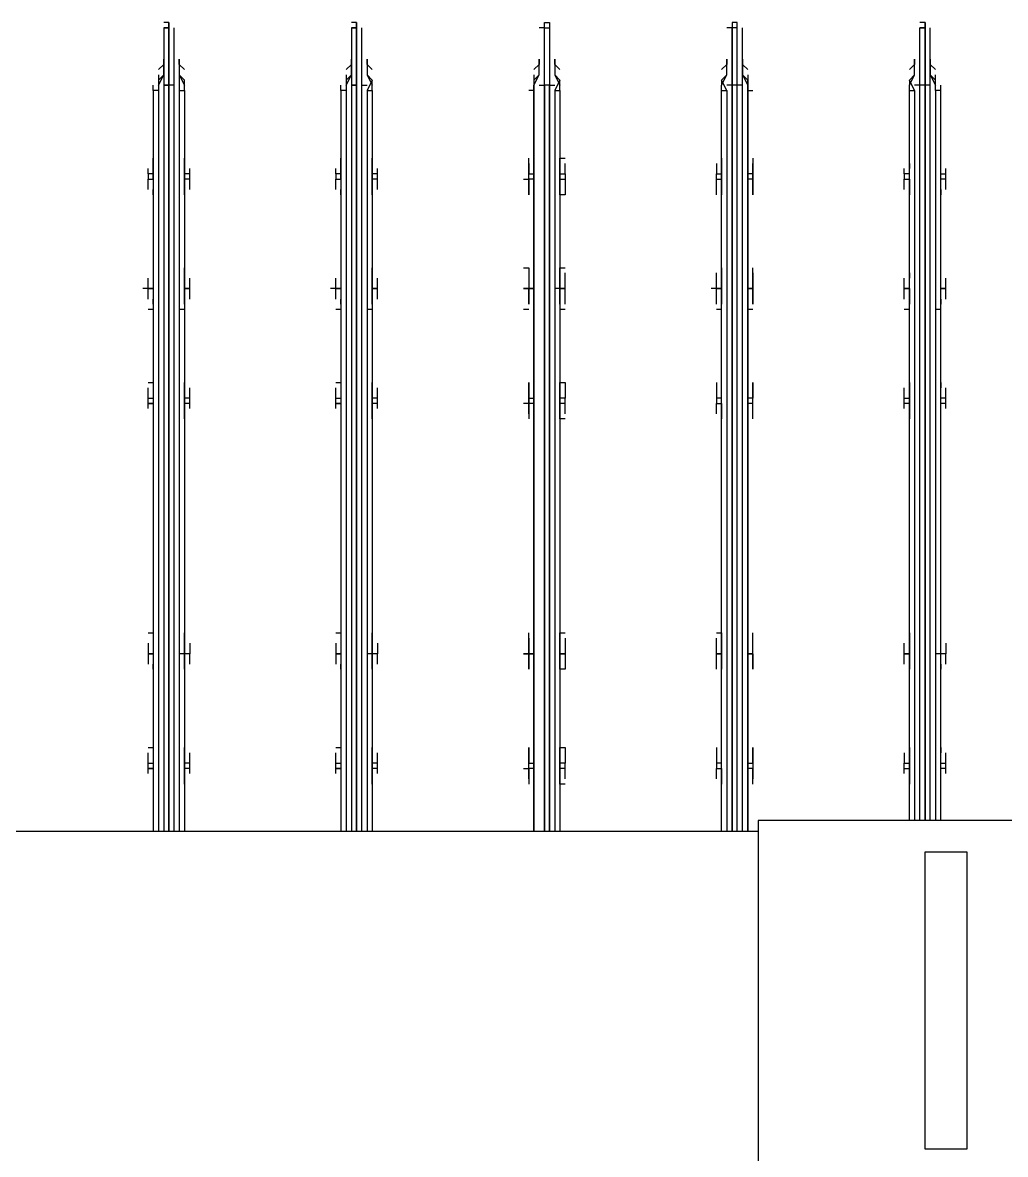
# Model space of a CAD drawing. Header units: metres. Extents: x 530339 to 530792, y 2674594 to 2674869.
# Drawn here: x 530605.948 to 530606.2086, y 2674722.0635 to 2674722.3636 of the extents above; entities that cross this region are included whole.
import ezdxf

# ---------------------------------------------------------------- set-up
doc = ezdxf.new("R2010")
doc.units = ezdxf.units.M
doc.layers.add('IDT', color=7, linetype='Continuous')

# ---------------------------------------------------------------- blocks, each defined once
blk = doc.blocks.new('IDT')
at = {"layer": 'IDT', "color": 0, "lineweight": 25}
for p, q in [((14.44023, 14.51099), (14.44023, 14.60781)), ((14.38491, 14.51929), (14.38491, 14.59813)), ((14.38491, 14.59813), (14.39597, 14.59813)), ((14.39597, 14.59813), (14.39597, 14.51929)), ((14.39597, 14.51929), (14.38491, 14.51929)), ((15.02116, 14.51376), (14.44023, 14.51376)), ((14.443, 14.31735), (14.443, 14.51376)), ((14.443, 14.51376), (14.443, 14.31735)), ((14.44438, 14.51376), (14.44438, 14.31597)), ((14.44577, 14.51376), (14.44577, 14.31597)), ((14.44715, 14.31597), (14.44715, 14.51376)), ((14.44715, 14.51376), (14.44715, 14.31597)), ((14.44853, 14.31735), (14.44853, 14.51376)), ((14.44992, 14.51376), (14.44992, 14.31735)), ((14.49279, 14.31735), (14.49279, 14.51376)), ((14.49418, 14.31735), (14.49418, 14.51376)), ((14.49556, 14.31597), (14.49556, 14.51376)), ((14.49556, 14.51376), (14.49556, 14.31597)), ((14.49694, 14.31597), (14.49694, 14.51376)), ((14.49694, 14.51376), (14.49694, 14.31597)), ((14.49971, 14.31735), (14.49971, 14.51376)), ((14.49971, 14.51376), (14.49971, 14.31735)), ((14.54259, 14.31735), (14.54259, 14.51376)), ((14.54397, 14.31735), (14.54397, 14.51376)), ((14.54535, 14.51376), (14.54535, 14.31597)), ((14.54674, 14.51376), (14.54674, 14.31597)), ((14.54674, 14.31597), (14.54674, 14.51376)), ((14.54812, 14.31597), (14.54812, 14.51376)), ((14.5495, 14.31735), (14.5495, 14.51376)), ((14.55089, 14.31735), (14.55089, 14.51376)), ((14.59238, 14.31735), (14.59238, 14.51376)), ((14.59376, 14.31735), (14.59376, 14.51376)), ((14.59515, 14.51376), (14.59515, 14.31597)), ((14.59653, 14.31597), (14.59653, 14.51376)), ((14.59653, 14.51376), (14.59653, 14.31597)), ((14.59791, 14.31597), (14.59791, 14.51376)), ((14.5993, 14.31735), (14.5993, 14.51376)), ((14.60068, 14.31735), (14.60068, 14.51376)), ((14.34065, 14.51099), (14.44023, 14.51099)), ((14.39182, 14.51099), (14.39182, 14.31735)), ((14.39321, 14.31735), (14.39321, 14.51099)), ((14.39459, 14.51099), (14.39459, 14.31597)), ((14.39597, 14.51099), (14.39597, 14.31597)), ((14.39597, 14.31597), (14.39597, 14.51099)), ((14.39736, 14.51099), (14.39736, 14.31597)), ((14.39874, 14.31735), (14.39874, 14.51099)), ((14.40012, 14.51099), (14.40012, 14.31735)), ((14.39182, 14.50131), (14.39182, 14.49716)), ((14.40012, 14.49716), (14.40012, 14.50131)), ((14.44162, 14.50131), (14.44162, 14.49716)), ((14.44992, 14.49716), (14.44992, 14.50131)), ((14.49141, 14.50131), (14.49279, 14.50131)), ((14.49279, 14.50131), (14.49279, 14.49716)), ((14.50109, 14.49716), (14.50109, 14.50131)), ((14.54259, 14.50131), (14.54259, 14.49578)), ((14.55089, 14.49716), (14.55089, 14.50131)), ((14.59238, 14.50131), (14.59238, 14.49578)), ((14.60068, 14.49716), (14.60068, 14.50131)), ((14.39044, 14.49855), (14.39044, 14.49716)), ((14.39044, 14.49716), (14.39182, 14.49716)), ((14.39044, 14.49716), (14.39044, 14.49578)), ((14.39182, 14.49993), (14.39182, 14.49855)), ((14.39182, 14.49716), (14.39182, 14.49163)), ((14.40012, 14.49855), (14.40012, 14.49993)), ((14.40012, 14.49578), (14.40012, 14.49716)), ((14.40151, 14.49716), (14.40012, 14.49716)), ((14.40151, 14.49855), (14.40151, 14.49716)), ((14.40151, 14.49716), (14.40151, 14.49578)), ((14.44162, 14.49855), (14.44162, 14.49993)), ((14.44162, 14.49716), (14.44162, 14.49855)), ((14.44162, 14.49716), (14.443, 14.49716)), ((14.44162, 14.49301), (14.44162, 14.49716)), ((14.44162, 14.49578), (14.44162, 14.49716)), ((14.4513, 14.49716), (14.44992, 14.49716)), ((14.4513, 14.49716), (14.44992, 14.49716)), ((14.44992, 14.49716), (14.44992, 14.49578)), ((14.4513, 14.49993), (14.4513, 14.49855)), ((14.4513, 14.49855), (14.4513, 14.49716)), ((14.4513, 14.49578), (14.4513, 14.49716)), ((14.49141, 14.49993), (14.49141, 14.49855)), ((14.49141, 14.49855), (14.49141, 14.49716)), ((14.49141, 14.49716), (14.49279, 14.49716)), ((14.49141, 14.49716), (14.49141, 14.49578)), ((14.49279, 14.49716), (14.49279, 14.49163)), ((14.49971, 14.49716), (14.50109, 14.49716)), ((14.50109, 14.49993), (14.50109, 14.49855)), ((14.50109, 14.49855), (14.50109, 14.49716)), ((14.50109, 14.49716), (14.50109, 14.49578)), ((14.50248, 14.49716), (14.50109, 14.49716)), ((14.50109, 14.49716), (14.50109, 14.49578)), ((14.5412, 14.49855), (14.5412, 14.49716)), ((14.5412, 14.49716), (14.54259, 14.49716)), ((14.5412, 14.49716), (14.5412, 14.49578)), ((14.54259, 14.49993), (14.54259, 14.49855)), ((14.55089, 14.49855), (14.55089, 14.49993)), ((14.55227, 14.49716), (14.55089, 14.49716)), ((14.55089, 14.49578), (14.55089, 14.49716)), ((14.55089, 14.49716), (14.55227, 14.49716)), ((14.55227, 14.49855), (14.55227, 14.49716)), ((14.55227, 14.49716), (14.55227, 14.49578)), ((14.591, 14.49855), (14.591, 14.49716)), ((14.591, 14.49716), (14.59238, 14.49716)), ((14.591, 14.49716), (14.591, 14.49578)), ((14.59238, 14.49993), (14.59238, 14.49855)), ((14.60068, 14.49855), (14.60068, 14.49993)), ((14.60206, 14.49716), (14.60068, 14.49716)), ((14.60068, 14.49578), (14.60068, 14.49716)), ((14.60068, 14.49716), (14.60206, 14.49716)), ((14.60206, 14.49855), (14.60206, 14.49716)), ((14.60206, 14.49716), (14.60206, 14.49578)), ((14.39182, 14.49578), (14.39044, 14.49578)), ((14.39044, 14.49578), (14.39044, 14.49301)), ((14.40012, 14.49163), (14.40012, 14.49578)), ((14.40151, 14.49578), (14.40012, 14.49578)), ((14.40151, 14.49301), (14.40151, 14.49578)), ((14.443, 14.49578), (14.44162, 14.49578)), ((14.44162, 14.49578), (14.44162, 14.49163)), ((14.44992, 14.49578), (14.4513, 14.49578)), ((14.44992, 14.49578), (14.44992, 14.49163)), ((14.4513, 14.49301), (14.4513, 14.49578)), ((14.49141, 14.49301), (14.49141, 14.49578)), ((14.49141, 14.49578), (14.49279, 14.49578)), ((14.50109, 14.49578), (14.49971, 14.49578)), ((14.50109, 14.49578), (14.50109, 14.49163)), ((14.50109, 14.49301), (14.50109, 14.49578)), ((14.5412, 14.49578), (14.54259, 14.49578)), ((14.5412, 14.49578), (14.5412, 14.49301)), ((14.54259, 14.49578), (14.54259, 14.49163)), ((14.55089, 14.49163), (14.55089, 14.49578)), ((14.55227, 14.49578), (14.55089, 14.49578)), ((14.55227, 14.49578), (14.55227, 14.49301)), ((14.591, 14.49578), (14.59238, 14.49578)), ((14.591, 14.49578), (14.591, 14.49301)), ((14.59238, 14.49578), (14.59238, 14.49163)), ((14.60068, 14.49163), (14.60068, 14.49578)), ((14.60206, 14.49578), (14.60068, 14.49578)), ((14.60206, 14.49578), (14.60206, 14.49301)), ((14.39182, 14.49163), (14.39182, 14.49301)), ((14.40012, 14.49301), (14.40012, 14.49163)), ((14.44162, 14.49163), (14.44162, 14.49301)), ((14.4513, 14.49163), (14.4513, 14.49301)), ((14.49141, 14.49163), (14.49141, 14.49301)), ((14.49279, 14.49163), (14.49141, 14.49163)), ((14.50109, 14.49163), (14.50109, 14.49301)), ((14.54259, 14.49163), (14.54259, 14.49301)), ((14.55089, 14.49163), (14.55089, 14.49301)), ((14.55227, 14.49163), (14.55089, 14.49163)), ((14.59238, 14.49163), (14.59238, 14.49301)), ((14.60068, 14.49163), (14.60068, 14.49301)), ((14.60206, 14.49163), (14.60068, 14.49163)), ((14.39182, 14.4695), (14.39182, 14.47088)), ((14.39182, 14.47088), (14.39182, 14.46673)), ((14.40012, 14.46673), (14.40012, 14.47088)), ((14.40012, 14.47088), (14.40012, 14.4695)), ((14.44162, 14.4695), (14.44162, 14.47088)), ((14.44162, 14.47088), (14.44162, 14.46673)), ((14.44992, 14.46673), (14.44992, 14.47088)), ((14.4513, 14.47088), (14.4513, 14.4695)), ((14.49141, 14.4695), (14.49141, 14.47088)), ((14.49141, 14.47088), (14.49279, 14.47088)), ((14.49279, 14.47088), (14.49279, 14.46673)), ((14.50109, 14.46673), (14.50109, 14.47088)), ((14.50109, 14.47088), (14.50109, 14.4695)), ((14.54259, 14.4695), (14.54259, 14.47088)), ((14.54259, 14.47088), (14.54259, 14.46673)), ((14.55089, 14.46673), (14.55089, 14.47088)), ((14.55089, 14.47088), (14.55089, 14.4695)), ((14.59238, 14.4695), (14.59238, 14.47088)), ((14.59238, 14.47088), (14.59238, 14.46673)), ((14.60068, 14.46673), (14.60068, 14.47088)), ((14.60068, 14.47088), (14.60068, 14.4695)), ((14.39044, 14.4695), (14.39044, 14.46673)), ((14.40151, 14.4695), (14.40151, 14.46673)), ((14.44162, 14.46673), (14.44162, 14.4695)), ((14.4513, 14.4695), (14.4513, 14.46673)), ((14.49141, 14.46673), (14.49141, 14.4695)), ((14.50109, 14.4695), (14.50109, 14.46673)), ((14.5412, 14.4695), (14.5412, 14.46673)), ((14.55227, 14.46673), (14.55227, 14.4695)), ((14.591, 14.4695), (14.591, 14.46673)), ((14.60206, 14.46673), (14.60206, 14.4695)), ((14.39044, 14.46673), (14.39182, 14.46673)), ((14.39044, 14.46397), (14.39044, 14.46673)), ((14.39044, 14.46673), (14.39182, 14.46673)), ((14.39182, 14.46673), (14.39321, 14.46673)), ((14.39182, 14.46673), (14.39182, 14.4612)), ((14.39182, 14.46397), (14.39182, 14.46258)), ((14.40012, 14.4612), (14.40012, 14.46673)), ((14.40012, 14.46673), (14.40151, 14.46673)), ((14.40151, 14.46673), (14.40012, 14.46673)), ((14.40012, 14.46673), (14.40151, 14.46673)), ((14.40151, 14.46673), (14.40012, 14.46673)), ((14.40012, 14.46258), (14.40012, 14.46397)), ((14.40151, 14.46673), (14.40151, 14.46397)), ((14.443, 14.46673), (14.44162, 14.46673)), ((14.44162, 14.46673), (14.443, 14.46673)), ((14.443, 14.46673), (14.44162, 14.46673)), ((14.44162, 14.46673), (14.44162, 14.4612)), ((14.44162, 14.46673), (14.44162, 14.46397)), ((14.44162, 14.46397), (14.44162, 14.46258)), ((14.44992, 14.4612), (14.44992, 14.46673)), ((14.4513, 14.46673), (14.44992, 14.46673)), ((14.44992, 14.46673), (14.4513, 14.46673)), ((14.44992, 14.46673), (14.4513, 14.46673)), ((14.4513, 14.46673), (14.44992, 14.46673)), ((14.4513, 14.46673), (14.4513, 14.46397)), ((14.4513, 14.46397), (14.4513, 14.46258)), ((14.49141, 14.46397), (14.49141, 14.46673)), ((14.49141, 14.46673), (14.49279, 14.46673)), ((14.49279, 14.46673), (14.49141, 14.46673)), ((14.49141, 14.46258), (14.49141, 14.46397)), ((14.49279, 14.46673), (14.49279, 14.4612)), ((14.50109, 14.46673), (14.49971, 14.46673)), ((14.49971, 14.46673), (14.50109, 14.46673)), ((14.50109, 14.46397), (14.50109, 14.46673)), ((14.50109, 14.46673), (14.50248, 14.46673)), ((14.50248, 14.46673), (14.50109, 14.46673)), ((14.50109, 14.46673), (14.50109, 14.4612)), ((14.50109, 14.46258), (14.50109, 14.46397)), ((14.5412, 14.46673), (14.54259, 14.46673)), ((14.5412, 14.46397), (14.5412, 14.46673)), ((14.5412, 14.46673), (14.54259, 14.46673)), ((14.54259, 14.46673), (14.54259, 14.4612)), ((14.54259, 14.46673), (14.54397, 14.46673)), ((14.54259, 14.46397), (14.54259, 14.46258)), ((14.55227, 14.46673), (14.55089, 14.46673)), ((14.55089, 14.46673), (14.55227, 14.46673)), ((14.55227, 14.46673), (14.55089, 14.46673)), ((14.55089, 14.4612), (14.55089, 14.46673)), ((14.55089, 14.46673), (14.55227, 14.46673)), ((14.55089, 14.46258), (14.55089, 14.46397)), ((14.55227, 14.46397), (14.55227, 14.46673)), ((14.591, 14.46673), (14.59238, 14.46673)), ((14.591, 14.46397), (14.591, 14.46673)), ((14.591, 14.46673), (14.59238, 14.46673)), ((14.59238, 14.46673), (14.59238, 14.4612)), ((14.59238, 14.46673), (14.59376, 14.46673)), ((14.59238, 14.46397), (14.59238, 14.46258)), ((14.60206, 14.46673), (14.60068, 14.46673)), ((14.60068, 14.46673), (14.60206, 14.46673)), ((14.60206, 14.46673), (14.60068, 14.46673)), ((14.60068, 14.4612), (14.60068, 14.46673)), ((14.60068, 14.46673), (14.60206, 14.46673)), ((14.60068, 14.46258), (14.60068, 14.46397)), ((14.60206, 14.46397), (14.60206, 14.46673)), ((14.4513, 14.4612), (14.44992, 14.4612)), ((14.49279, 14.4612), (14.49141, 14.4612)), ((14.55227, 14.4612), (14.55089, 14.4612)), ((14.60206, 14.4612), (14.60068, 14.4612)), ((14.39182, 14.40449), (14.39182, 14.40034)), ((14.40012, 14.40034), (14.40012, 14.40449)), ((14.44162, 14.40449), (14.44162, 14.40034)), ((14.44992, 14.40034), (14.44992, 14.40449)), ((14.49141, 14.40449), (14.49279, 14.40449)), ((14.49279, 14.40449), (14.49279, 14.40034)), ((14.50109, 14.40034), (14.50109, 14.40449)), ((14.54259, 14.40449), (14.54259, 14.40034)), ((14.55089, 14.40034), (14.55089, 14.40449)), ((14.59238, 14.40449), (14.59238, 14.40034)), ((14.60068, 14.40034), (14.60068, 14.40449)), ((14.39044, 14.40172), (14.39044, 14.40034)), ((14.39182, 14.40311), (14.39182, 14.40172)), ((14.40012, 14.40172), (14.40012, 14.40311)), ((14.40151, 14.40172), (14.40151, 14.40034)), ((14.44162, 14.40311), (14.44162, 14.40172)), ((14.44162, 14.40172), (14.44162, 14.39896)), ((14.4513, 14.40311), (14.4513, 14.40172)), ((14.4513, 14.40172), (14.4513, 14.40034)), ((14.49141, 14.40311), (14.49141, 14.40172)), ((14.49141, 14.40172), (14.49141, 14.40034)), ((14.50109, 14.40311), (14.50109, 14.40172)), ((14.50109, 14.40172), (14.50109, 14.40034)), ((14.5412, 14.40172), (14.5412, 14.40034)), ((14.54259, 14.40311), (14.54259, 14.40172)), ((14.55089, 14.40172), (14.55089, 14.40311)), ((14.55227, 14.40172), (14.55227, 14.40034)), ((14.591, 14.40172), (14.591, 14.40034)), ((14.59238, 14.40311), (14.59238, 14.40172)), ((14.60068, 14.40172), (14.60068, 14.40311)), ((14.60206, 14.40172), (14.60206, 14.40034)), ((14.39044, 14.40034), (14.39182, 14.40034)), ((14.39044, 14.40034), (14.39044, 14.39896)), ((14.39044, 14.39896), (14.39182, 14.39896)), ((14.39044, 14.39896), (14.39044, 14.39619)), ((14.39182, 14.40034), (14.39182, 14.39481)), ((14.40012, 14.39896), (14.40012, 14.40034)), ((14.40012, 14.40034), (14.40151, 14.40034)), ((14.40012, 14.39481), (14.40012, 14.39896)), ((14.40151, 14.39896), (14.40012, 14.39896)), ((14.40151, 14.40034), (14.40151, 14.39896)), ((14.40151, 14.39896), (14.40151, 14.39619)), ((14.44162, 14.40034), (14.443, 14.40034)), ((14.44162, 14.40034), (14.44162, 14.39896)), ((14.44162, 14.39896), (14.443, 14.39896)), ((14.44162, 14.39896), (14.44162, 14.39481)), ((14.44162, 14.39619), (14.44162, 14.39896)), ((14.4513, 14.40034), (14.44992, 14.40034)), ((14.4513, 14.40034), (14.44992, 14.40034)), ((14.44992, 14.40034), (14.44992, 14.39481)), ((14.44992, 14.39896), (14.4513, 14.39896)), ((14.4513, 14.39896), (14.4513, 14.40034)), ((14.4513, 14.39619), (14.4513, 14.39896)), ((14.49141, 14.40034), (14.49279, 14.40034)), ((14.49141, 14.40034), (14.49141, 14.39896)), ((14.49141, 14.39619), (14.49141, 14.39896)), ((14.49141, 14.39896), (14.49279, 14.39896)), ((14.49279, 14.40034), (14.49279, 14.39896)), ((14.49279, 14.39896), (14.49279, 14.39481)), ((14.49971, 14.40034), (14.50109, 14.40034)), ((14.50109, 14.39896), (14.49971, 14.39896)), ((14.50109, 14.40034), (14.50109, 14.39896)), ((14.50109, 14.39896), (14.50109, 14.40034)), ((14.50109, 14.40034), (14.50248, 14.40034)), ((14.50109, 14.39896), (14.50109, 14.39481)), ((14.50109, 14.39619), (14.50109, 14.39896)), ((14.5412, 14.40034), (14.54259, 14.40034)), ((14.5412, 14.40034), (14.5412, 14.39896)), ((14.5412, 14.39896), (14.54259, 14.39896)), ((14.5412, 14.39896), (14.5412, 14.39619)), ((14.54259, 14.40034), (14.54259, 14.39481)), ((14.55227, 14.40034), (14.55089, 14.40034)), ((14.55089, 14.39896), (14.55089, 14.40034)), ((14.55089, 14.40034), (14.55227, 14.40034)), ((14.55089, 14.39481), (14.55089, 14.39896)), ((14.55227, 14.39896), (14.55089, 14.39896)), ((14.55227, 14.40034), (14.55227, 14.39896)), ((14.55227, 14.39896), (14.55227, 14.39619)), ((14.591, 14.40034), (14.59238, 14.40034)), ((14.591, 14.40034), (14.591, 14.39896)), ((14.591, 14.39896), (14.59238, 14.39896)), ((14.591, 14.39896), (14.591, 14.39619)), ((14.59238, 14.40034), (14.59238, 14.39481)), ((14.60206, 14.40034), (14.60068, 14.40034)), ((14.60068, 14.39896), (14.60068, 14.40034)), ((14.60068, 14.40034), (14.60206, 14.40034)), ((14.60068, 14.39481), (14.60068, 14.39896)), ((14.60206, 14.39896), (14.60068, 14.39896)), ((14.60206, 14.40034), (14.60206, 14.39896)), ((14.60206, 14.39896), (14.60206, 14.39619)), ((14.39182, 14.39481), (14.39182, 14.39619)), ((14.40012, 14.39619), (14.40012, 14.39481)), ((14.44162, 14.39481), (14.44162, 14.39619)), ((14.4513, 14.39481), (14.4513, 14.39619)), ((14.49141, 14.39481), (14.49141, 14.39619)), ((14.50109, 14.39481), (14.50109, 14.39619)), ((14.54259, 14.39481), (14.54259, 14.39619)), ((14.55089, 14.39481), (14.55089, 14.39619)), ((14.59238, 14.39481), (14.59238, 14.39619)), ((14.60068, 14.39481), (14.60068, 14.39619)), ((14.49279, 14.39481), (14.49141, 14.39481)), ((14.55227, 14.39481), (14.55089, 14.39481)), ((14.60206, 14.39481), (14.60068, 14.39481)), ((14.39182, 14.37544), (14.39321, 14.37544)), ((14.39182, 14.37268), (14.39182, 14.37406)), ((14.39182, 14.37406), (14.39182, 14.36991)), ((14.40012, 14.37544), (14.40151, 14.37544)), ((14.40012, 14.36991), (14.40012, 14.37406)), ((14.40012, 14.37406), (14.40012, 14.37268)), ((14.44162, 14.37544), (14.443, 14.37544)), ((14.44162, 14.37268), (14.44162, 14.37406)), ((14.44162, 14.37406), (14.44162, 14.36991)), ((14.44992, 14.37544), (14.4513, 14.37544)), ((14.44992, 14.36991), (14.44992, 14.37406)), ((14.4513, 14.37406), (14.4513, 14.37268)), ((14.49141, 14.37544), (14.49279, 14.37544)), ((14.49141, 14.37406), (14.49141, 14.37268)), ((14.49279, 14.37406), (14.49279, 14.36991)), ((14.50109, 14.37544), (14.50248, 14.37544)), ((14.50109, 14.36991), (14.50109, 14.37406)), ((14.50109, 14.37406), (14.50109, 14.37268)), ((14.54259, 14.37544), (14.54397, 14.37544)), ((14.54259, 14.37268), (14.54259, 14.37406)), ((14.54259, 14.37406), (14.54259, 14.36991)), ((14.55089, 14.37544), (14.55227, 14.37544)), ((14.55089, 14.36991), (14.55089, 14.37406)), ((14.55089, 14.37406), (14.55089, 14.37268)), ((14.59238, 14.37544), (14.59376, 14.37544)), ((14.59238, 14.37268), (14.59238, 14.37406)), ((14.59238, 14.37406), (14.59238, 14.36991)), ((14.60068, 14.37544), (14.60206, 14.37544)), ((14.60068, 14.36991), (14.60068, 14.37406)), ((14.60068, 14.37406), (14.60068, 14.37268)), ((14.39044, 14.37268), (14.39044, 14.36991)), ((14.40151, 14.37268), (14.40151, 14.36991)), ((14.44162, 14.36991), (14.44162, 14.37268)), ((14.4513, 14.37268), (14.4513, 14.36991)), ((14.49141, 14.37268), (14.49141, 14.36991)), ((14.50109, 14.37268), (14.50109, 14.36991)), ((14.5412, 14.37268), (14.5412, 14.36991)), ((14.55227, 14.37268), (14.55227, 14.36991)), ((14.591, 14.37268), (14.591, 14.36991)), ((14.60206, 14.37268), (14.60206, 14.36991)), ((14.39044, 14.36991), (14.39182, 14.36991)), ((14.39182, 14.36991), (14.39044, 14.36991)), ((14.39044, 14.36991), (14.39044, 14.36715)), ((14.39044, 14.36991), (14.39182, 14.36991)), ((14.39182, 14.36991), (14.39182, 14.36438)), ((14.40151, 14.36991), (14.40012, 14.36991)), ((14.40012, 14.36991), (14.40012, 14.36438)), ((14.40012, 14.36991), (14.40151, 14.36991)), ((14.40151, 14.36991), (14.40012, 14.36991)), ((14.40151, 14.36991), (14.40151, 14.36715)), ((14.44162, 14.36715), (14.44162, 14.36991)), ((14.44162, 14.36991), (14.443, 14.36991)), ((14.443, 14.36991), (14.44162, 14.36991)), ((14.44162, 14.36991), (14.44162, 14.36438)), ((14.443, 14.36991), (14.44162, 14.36991)), ((14.44162, 14.36991), (14.443, 14.36991)), ((14.44992, 14.36438), (14.44992, 14.36991)), ((14.44992, 14.36991), (14.4513, 14.36991)), ((14.4513, 14.36991), (14.44992, 14.36991)), ((14.4513, 14.36991), (14.44992, 14.36991)), ((14.44992, 14.36991), (14.4513, 14.36991)), ((14.4513, 14.36991), (14.4513, 14.36715)), ((14.4513, 14.36991), (14.45268, 14.36991)), ((14.49141, 14.36991), (14.49279, 14.36991)), ((14.49141, 14.36991), (14.49279, 14.36991)), ((14.49279, 14.36991), (14.49141, 14.36991)), ((14.49141, 14.36991), (14.49141, 14.36715)), ((14.49279, 14.36991), (14.49279, 14.36438)), ((14.49279, 14.36991), (14.49418, 14.36991)), ((14.50109, 14.36991), (14.49971, 14.36991)), ((14.49971, 14.36991), (14.50109, 14.36991)), ((14.50109, 14.36438), (14.50109, 14.36991)), ((14.50109, 14.36991), (14.50248, 14.36991)), ((14.50248, 14.36991), (14.50109, 14.36991)), ((14.50109, 14.36991), (14.50248, 14.36991)), ((14.50109, 14.36715), (14.50109, 14.36991)), ((14.5412, 14.36991), (14.54259, 14.36991)), ((14.54259, 14.36991), (14.5412, 14.36991)), ((14.5412, 14.36991), (14.5412, 14.36715)), ((14.54259, 14.36991), (14.54259, 14.36438)), ((14.55089, 14.36438), (14.55089, 14.36991)), ((14.55089, 14.36991), (14.55227, 14.36991)), ((14.55227, 14.36991), (14.55089, 14.36991)), ((14.55227, 14.36991), (14.55089, 14.36991)), ((14.55089, 14.36991), (14.55227, 14.36991)), ((14.55227, 14.36991), (14.55227, 14.36715)), ((14.55227, 14.36991), (14.55365, 14.36991)), ((14.591, 14.36991), (14.59238, 14.36991)), ((14.59238, 14.36991), (14.591, 14.36991)), ((14.591, 14.36991), (14.591, 14.36715)), ((14.59238, 14.36991), (14.59238, 14.36438)), ((14.60068, 14.36438), (14.60068, 14.36991)), ((14.60068, 14.36991), (14.60206, 14.36991)), ((14.60206, 14.36991), (14.60068, 14.36991)), ((14.60206, 14.36991), (14.60068, 14.36991)), ((14.60068, 14.36991), (14.60206, 14.36991)), ((14.60206, 14.36991), (14.60206, 14.36715)), ((14.60206, 14.36991), (14.60344, 14.36991)), ((14.39182, 14.36715), (14.39182, 14.36576)), ((14.40012, 14.36576), (14.40012, 14.36715)), ((14.44162, 14.36576), (14.44162, 14.36715)), ((14.4513, 14.36715), (14.4513, 14.36576)), ((14.49141, 14.36715), (14.49141, 14.36576)), ((14.50109, 14.36576), (14.50109, 14.36715)), ((14.54259, 14.36715), (14.54259, 14.36576)), ((14.55089, 14.36576), (14.55089, 14.36715)), ((14.59238, 14.36715), (14.59238, 14.36576)), ((14.60068, 14.36576), (14.60068, 14.36715)), ((14.49279, 14.36438), (14.49141, 14.36438)), ((14.50248, 14.36438), (14.50109, 14.36438)), ((14.39182, 14.34363), (14.39182, 14.34502)), ((14.39182, 14.34502), (14.39182, 14.34087)), ((14.40012, 14.34087), (14.40012, 14.34502)), ((14.40012, 14.34502), (14.40012, 14.34363)), ((14.44162, 14.34363), (14.44162, 14.34502)), ((14.44162, 14.34502), (14.44162, 14.34087)), ((14.44992, 14.34087), (14.44992, 14.34502)), ((14.4513, 14.34502), (14.4513, 14.34363)), ((14.49141, 14.34363), (14.49141, 14.34502)), ((14.49141, 14.34502), (14.49279, 14.34502)), ((14.49279, 14.34502), (14.49279, 14.34087)), ((14.50109, 14.34087), (14.50109, 14.34502)), ((14.50109, 14.34502), (14.50109, 14.34363)), ((14.54259, 14.34363), (14.54259, 14.34502)), ((14.54259, 14.34502), (14.54259, 14.33948)), ((14.55089, 14.34087), (14.55089, 14.34502)), ((14.55089, 14.34502), (14.55089, 14.34363)), ((14.59238, 14.34363), (14.59238, 14.34502)), ((14.59238, 14.34502), (14.59238, 14.33948)), ((14.60068, 14.34087), (14.60068, 14.34502)), ((14.60068, 14.34502), (14.60068, 14.34363)), ((14.39044, 14.34363), (14.39044, 14.34087)), ((14.39044, 14.34087), (14.39182, 14.34087)), ((14.39044, 14.34087), (14.39044, 14.33948)), ((14.39182, 14.34087), (14.39182, 14.33948)), ((14.40151, 14.34087), (14.40012, 14.34087)), ((14.40151, 14.34087), (14.40012, 14.34087)), ((14.40012, 14.34087), (14.40012, 14.33948)), ((14.40151, 14.34363), (14.40151, 14.34087)), ((14.40151, 14.33948), (14.40151, 14.34087)), ((14.44162, 14.33948), (14.44162, 14.34363)), ((14.44162, 14.34087), (14.443, 14.34087)), ((14.44162, 14.34087), (14.44162, 14.33948)), ((14.44992, 14.33948), (14.44992, 14.34087)), ((14.4513, 14.34087), (14.44992, 14.34087)), ((14.4513, 14.34363), (14.4513, 14.34087)), ((14.4513, 14.34087), (14.4513, 14.33948)), ((14.49141, 14.34087), (14.49141, 14.34363)), ((14.49279, 14.34087), (14.49141, 14.34087)), ((14.49141, 14.33948), (14.49141, 14.34087)), ((14.49279, 14.34087), (14.49279, 14.33533)), ((14.49971, 14.34087), (14.50109, 14.34087)), ((14.50109, 14.34363), (14.50109, 14.34087)), ((14.50109, 14.34087), (14.50109, 14.33948)), ((14.50248, 14.34087), (14.50109, 14.34087)), ((14.50109, 14.34087), (14.50109, 14.33948)), ((14.5412, 14.34363), (14.5412, 14.34087)), ((14.5412, 14.34087), (14.54259, 14.34087)), ((14.5412, 14.34087), (14.5412, 14.33948)), ((14.55227, 14.34087), (14.55089, 14.34087)), ((14.55227, 14.34087), (14.55089, 14.34087)), ((14.55089, 14.34087), (14.55089, 14.33533)), ((14.55227, 14.34363), (14.55227, 14.34087)), ((14.55227, 14.33948), (14.55227, 14.34087)), ((14.591, 14.34363), (14.591, 14.34087)), ((14.591, 14.34087), (14.59238, 14.34087)), ((14.591, 14.34087), (14.591, 14.33948)), ((14.60206, 14.34087), (14.60068, 14.34087)), ((14.60206, 14.34087), (14.60068, 14.34087)), ((14.60068, 14.34087), (14.60068, 14.33533)), ((14.60206, 14.34363), (14.60206, 14.34087)), ((14.60206, 14.33948), (14.60206, 14.34087)), ((14.39182, 14.33948), (14.39044, 14.33948)), ((14.39044, 14.33948), (14.39044, 14.3381)), ((14.39182, 14.33948), (14.39182, 14.33533)), ((14.39182, 14.3381), (14.39182, 14.33672)), ((14.40012, 14.33948), (14.40151, 14.33948)), ((14.40012, 14.33948), (14.40012, 14.33533)), ((14.40012, 14.33672), (14.40012, 14.3381)), ((14.40151, 14.33948), (14.40151, 14.3381)), ((14.44162, 14.33533), (14.44162, 14.33948)), ((14.44162, 14.33948), (14.443, 14.33948)), ((14.44162, 14.33948), (14.44162, 14.3381)), ((14.44162, 14.3381), (14.44162, 14.33672)), ((14.44992, 14.33533), (14.44992, 14.33948)), ((14.4513, 14.33948), (14.44992, 14.33948)), ((14.4513, 14.3381), (14.4513, 14.33948)), ((14.4513, 14.33672), (14.4513, 14.3381)), ((14.49141, 14.33948), (14.49141, 14.3381)), ((14.49279, 14.33948), (14.49141, 14.33948)), ((14.49141, 14.3381), (14.49141, 14.33672)), ((14.50109, 14.33948), (14.49971, 14.33948)), ((14.50109, 14.33948), (14.50109, 14.33533)), ((14.50109, 14.3381), (14.50109, 14.33948)), ((14.50109, 14.33672), (14.50109, 14.3381)), ((14.5412, 14.33948), (14.54259, 14.33948)), ((14.5412, 14.33948), (14.5412, 14.3381)), ((14.54259, 14.33948), (14.54259, 14.33533)), ((14.54259, 14.3381), (14.54259, 14.33672)), ((14.55089, 14.33948), (14.55227, 14.33948)), ((14.55089, 14.33672), (14.55089, 14.3381)), ((14.55227, 14.33948), (14.55227, 14.3381)), ((14.591, 14.33948), (14.59238, 14.33948)), ((14.591, 14.33948), (14.591, 14.3381)), ((14.59238, 14.33948), (14.59238, 14.33533)), ((14.59238, 14.3381), (14.59238, 14.33672)), ((14.60068, 14.33948), (14.60206, 14.33948)), ((14.60068, 14.33672), (14.60068, 14.3381)), ((14.60206, 14.33948), (14.60206, 14.3381)), ((14.49279, 14.33533), (14.49141, 14.33533)), ((14.39182, 14.31735), (14.39321, 14.31735)), ((14.39182, 14.31735), (14.39182, 14.31597)), ((14.39321, 14.31735), (14.39321, 14.3132)), ((14.40012, 14.31735), (14.39874, 14.31735)), ((14.39874, 14.31735), (14.40012, 14.31459)), ((14.40012, 14.31735), (14.40012, 14.31597)), ((14.443, 14.31735), (14.44162, 14.31735)), ((14.443, 14.3132), (14.443, 14.31735)), ((14.443, 14.31735), (14.443, 14.31597)), ((14.44992, 14.31735), (14.44853, 14.31735)), ((14.44853, 14.31735), (14.44992, 14.31459)), ((14.44992, 14.31735), (14.44992, 14.31597)), ((14.49279, 14.31459), (14.49418, 14.31735)), ((14.49418, 14.31735), (14.49279, 14.31735)), ((14.49279, 14.31735), (14.49279, 14.31597)), ((14.49971, 14.31735), (14.50109, 14.31735)), ((14.49971, 14.3132), (14.49971, 14.31735)), ((14.49971, 14.31735), (14.49971, 14.31597)), ((14.54259, 14.31459), (14.54397, 14.31735)), ((14.54397, 14.31735), (14.54259, 14.31735)), ((14.54259, 14.31735), (14.54259, 14.31597)), ((14.5495, 14.3132), (14.5495, 14.31735)), ((14.5495, 14.31735), (14.55089, 14.31735)), ((14.55089, 14.31735), (14.55089, 14.31597)), ((14.59376, 14.31735), (14.59238, 14.31735)), ((14.59238, 14.31735), (14.59238, 14.31597)), ((14.59376, 14.3132), (14.59376, 14.31735)), ((14.5993, 14.3132), (14.5993, 14.31735)), ((14.5993, 14.31735), (14.60068, 14.31735)), ((14.60068, 14.31735), (14.60068, 14.31597)), ((14.39459, 14.3132), (14.39321, 14.31597)), ((14.39321, 14.31597), (14.39321, 14.31459)), ((14.39321, 14.31459), (14.39459, 14.3132)), ((14.39459, 14.31597), (14.39597, 14.31597)), ((14.39459, 14.31597), (14.39459, 14.30075)), ((14.39597, 14.31597), (14.39736, 14.31597)), ((14.39597, 14.31597), (14.39597, 14.29937)), ((14.39597, 14.29937), (14.39597, 14.31597)), ((14.39736, 14.31597), (14.39874, 14.31597)), ((14.39736, 14.31597), (14.39736, 14.30075)), ((14.40012, 14.31597), (14.39874, 14.3132)), ((14.40012, 14.31459), (14.39874, 14.3132)), ((14.39874, 14.3132), (14.40012, 14.31459)), ((14.40012, 14.31459), (14.40012, 14.31597)), ((14.44438, 14.3132), (14.443, 14.31597)), ((14.443, 14.31597), (14.443, 14.31459)), ((14.443, 14.31459), (14.44438, 14.3132)), ((14.44438, 14.31597), (14.44577, 14.31597)), ((14.44438, 14.31597), (14.44438, 14.30075)), ((14.44577, 14.31597), (14.44577, 14.29937)), ((14.44577, 14.31597), (14.44715, 14.31597)), ((14.44715, 14.29937), (14.44715, 14.31597)), ((14.44715, 14.31597), (14.44853, 14.31597)), ((14.44715, 14.31597), (14.44715, 14.30075)), ((14.44992, 14.31597), (14.44853, 14.3132)), ((14.44992, 14.31459), (14.44853, 14.3132)), ((14.44853, 14.3132), (14.44992, 14.31459)), ((14.44992, 14.31459), (14.44992, 14.31597)), ((14.49418, 14.3132), (14.49279, 14.31597)), ((14.49279, 14.31597), (14.49279, 14.31459)), ((14.49279, 14.31459), (14.49418, 14.3132)), ((14.49418, 14.3132), (14.49279, 14.31459)), ((14.49556, 14.31597), (14.49418, 14.31597)), ((14.49556, 14.29937), (14.49556, 14.31597)), ((14.49556, 14.31597), (14.49694, 14.31597)), ((14.49556, 14.30075), (14.49556, 14.31597)), ((14.49694, 14.31597), (14.49694, 14.29937)), ((14.49833, 14.31597), (14.49694, 14.31597)), ((14.49694, 14.31597), (14.49694, 14.30075)), ((14.49971, 14.31597), (14.49833, 14.3132)), ((14.49833, 14.3132), (14.49971, 14.31459)), ((14.49971, 14.31459), (14.49971, 14.31597)), ((14.54397, 14.3132), (14.54259, 14.31597)), ((14.54259, 14.31597), (14.54259, 14.31459)), ((14.54259, 14.31459), (14.54397, 14.3132)), ((14.54397, 14.3132), (14.54259, 14.31459)), ((14.54535, 14.31597), (14.54397, 14.31597)), ((14.54535, 14.31597), (14.54535, 14.30075)), ((14.54812, 14.31597), (14.54674, 14.31597)), ((14.54674, 14.31597), (14.54812, 14.31597)), ((14.54674, 14.31597), (14.54674, 14.29937)), ((14.54674, 14.29937), (14.54674, 14.31597)), ((14.54812, 14.30075), (14.54812, 14.31597)), ((14.5495, 14.31597), (14.54812, 14.3132)), ((14.54812, 14.3132), (14.5495, 14.31459)), ((14.5495, 14.31459), (14.5495, 14.31597)), ((14.59376, 14.3132), (14.59238, 14.31597)), ((14.59238, 14.31597), (14.59238, 14.31459)), ((14.59238, 14.31459), (14.59376, 14.3132)), ((14.59515, 14.31597), (14.59653, 14.31597)), ((14.59515, 14.31597), (14.59515, 14.30075)), ((14.59791, 14.31597), (14.59653, 14.31597)), ((14.59653, 14.31597), (14.59791, 14.31597)), ((14.59653, 14.31597), (14.59653, 14.29937)), ((14.59653, 14.29937), (14.59653, 14.31597)), ((14.59791, 14.30075), (14.59791, 14.31597)), ((14.5993, 14.31597), (14.59791, 14.3132)), ((14.59791, 14.3132), (14.5993, 14.31459)), ((14.5993, 14.31459), (14.5993, 14.31597)), ((14.39321, 14.31182), (14.39459, 14.31044)), ((14.39459, 14.30905), (14.39459, 14.3132)), ((14.39874, 14.3132), (14.39874, 14.30905)), ((14.39874, 14.31044), (14.40012, 14.31182)), ((14.443, 14.31182), (14.44438, 14.31044)), ((14.44438, 14.30905), (14.44438, 14.3132)), ((14.44853, 14.3132), (14.44853, 14.30905)), ((14.44853, 14.31044), (14.44992, 14.31182)), ((14.49279, 14.31182), (14.49418, 14.31044)), ((14.49418, 14.30905), (14.49418, 14.3132)), ((14.49833, 14.3132), (14.49833, 14.30905)), ((14.49833, 14.31044), (14.49971, 14.31182)), ((14.54259, 14.31182), (14.54397, 14.31044)), ((14.54397, 14.30905), (14.54397, 14.3132)), ((14.54812, 14.3132), (14.54812, 14.30905)), ((14.54812, 14.31044), (14.5495, 14.31182)), ((14.59238, 14.31182), (14.59376, 14.31044)), ((14.59376, 14.30905), (14.59376, 14.3132)), ((14.59791, 14.3132), (14.59791, 14.30905)), ((14.59791, 14.31044), (14.5993, 14.31182)), ((14.39459, 14.31044), (14.39459, 14.30905)), ((14.39874, 14.30905), (14.39874, 14.31044)), ((14.44438, 14.31044), (14.44438, 14.30905)), ((14.44853, 14.30905), (14.44853, 14.31044)), ((14.49418, 14.31044), (14.49418, 14.30905)), ((14.49833, 14.30905), (14.49833, 14.31044)), ((14.54397, 14.31044), (14.54397, 14.30905)), ((14.54812, 14.30905), (14.54812, 14.31044)), ((14.59376, 14.31044), (14.59376, 14.30905)), ((14.59791, 14.30905), (14.59791, 14.31044)), ((14.39736, 14.30075), (14.39597, 14.30075)), ((14.39597, 14.30075), (14.39736, 14.30075)), ((14.39597, 14.29937), (14.39736, 14.29937)), ((14.44577, 14.30075), (14.44715, 14.30075)), ((14.44577, 14.29937), (14.44715, 14.29937)), ((14.44715, 14.30075), (14.44853, 14.30075)), ((14.49694, 14.30075), (14.49556, 14.30075)), ((14.49694, 14.29937), (14.49556, 14.29937)), ((14.49694, 14.30075), (14.49833, 14.30075)), ((14.54812, 14.30075), (14.54674, 14.30075)), ((14.54674, 14.30075), (14.54812, 14.30075)), ((14.54674, 14.29937), (14.54812, 14.29937)), ((14.59791, 14.30075), (14.59653, 14.30075)), ((14.59653, 14.30075), (14.59791, 14.30075)), ((14.59653, 14.29937), (14.59791, 14.29937))]:
    blk.add_line(p, q, dxfattribs=at)

msp = doc.modelspace()

# ---------------------------------------------------------------- block references
at = {"layer": 'IDT', "color": 8, "rotation": 180}
msp.add_blockref('IDT', (530620.58328, 2674736.66297), dxfattribs=at)

doc.saveas('drawing.dxf')
